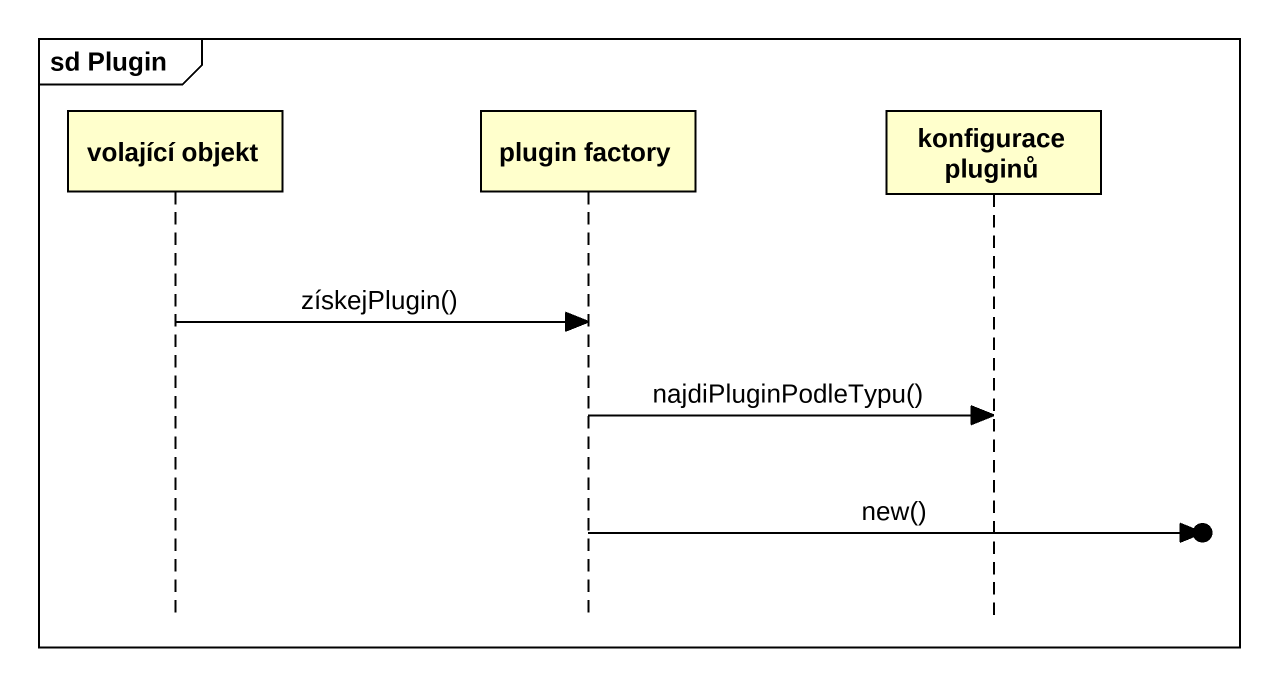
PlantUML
@startuml
mainframe sd Plugin
hide footbox
participant "volající objekt" as volající_objekt
participant "plugin factory" as plugin_factory
participant "konfigurace pluginů" as konfigurace_pluginů

volající_objekt -> plugin_factory : získejPlugin()
plugin_factory -> konfigurace_pluginů : najdiPluginPodleTypu()
plugin_factory ->o] : new()
@enduml
